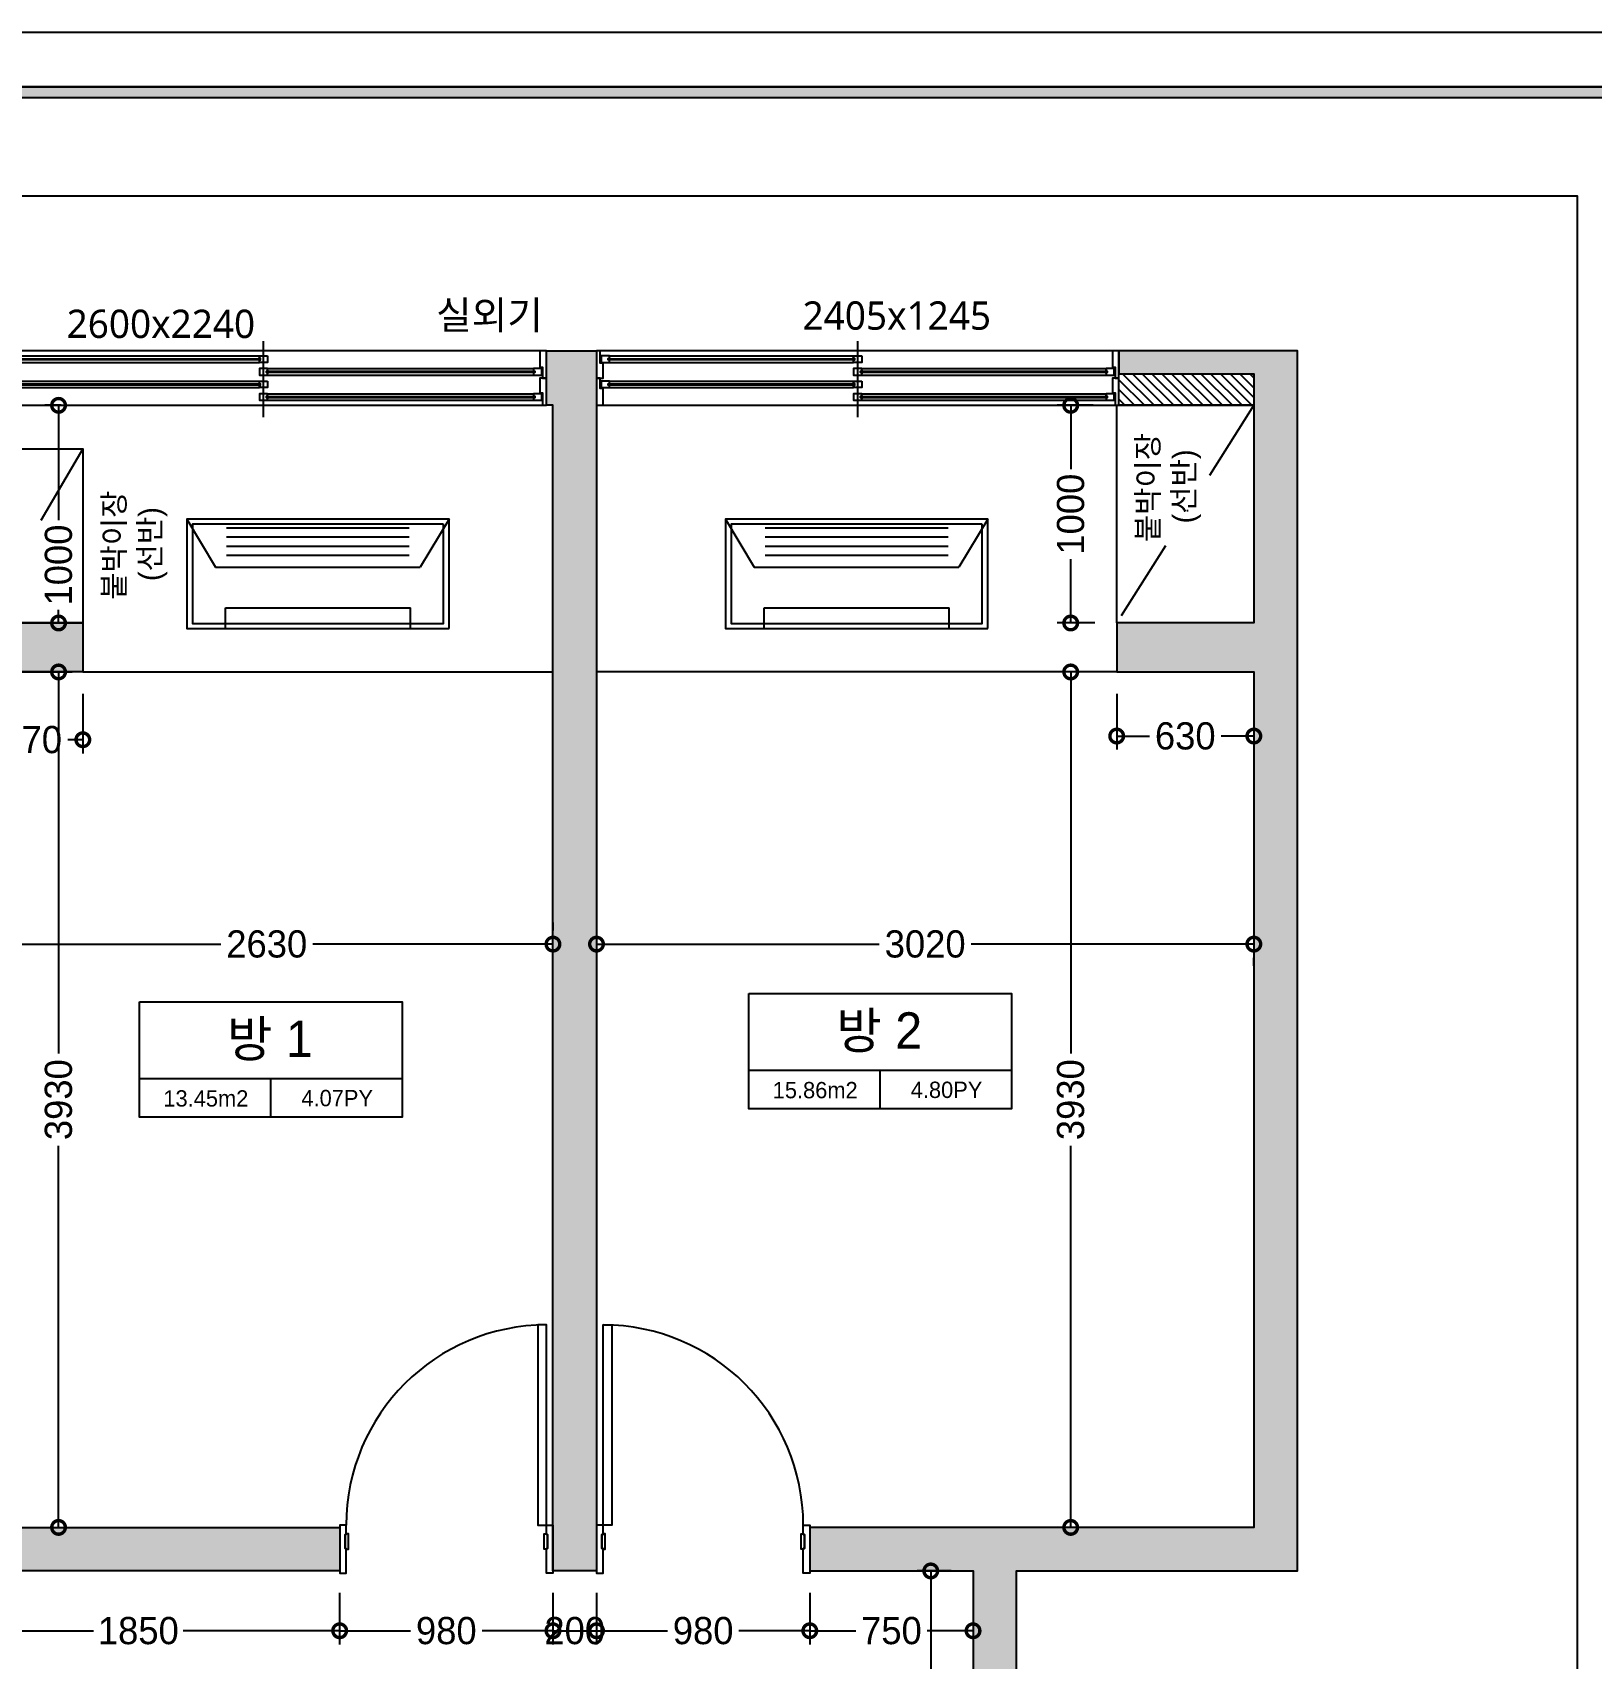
# Model space of a CAD drawing. Header units: millimetres. Extents: x 43335 to 261478, y -4312 to 41218.
# Drawn here: x 170352 to 177514, y 22275 to 29745 of the extents above; entities that cross this region are included whole.
import ezdxf
from ezdxf.enums import TextEntityAlignment as Align

# ---------------------------------------------------------------- set-up
doc = ezdxf.new("R2010")
doc.units = ezdxf.units.MM
doc.linetypes.add('CONT', pattern=[2, 1, 1])
doc.linetypes.add('DASHDOT', pattern=[25.4, 12.7, -6.35, 0, -6.35])
for name, color, linetype in [('0-ELC TEXT', 7, 'Continuous'), ('03-TEXT', 3, 'Continuous'), ('DIM', 7, 'Continuous'), ('EHP장비', 1, 'Continuous'), ('FORM(YOURNAME)-11', 1, 'Continuous'), ('P-门', 4, 'Continuous'), ('S-DIM', 7, 'Continuous'), ('TEX', 3, 'Continuous'), ('문자선', 3, 'Continuous'), ('벽1', 2, 'Continuous'), ('인테리어_가구_제작', 6, 'Continuous'), ('인테리어_기타', 8, 'Continuous'), ('인테리어_치수_내부', 8, 'Continuous'), ('인테리어_해치_벽체', 8, 'Continuous'), ('평면_가구', 6, 'Continuous')]:
    doc.layers.add(name, color=color, linetype=linetype)
doc.styles.add('YOURNAME', font='HANDotum.ttf')
doc.styles.add('넥슨고딕', font='HANDotum.ttf')
doc.styles.add('돋움', font='malgun.ttf')
doc.styles.add('스타일1', font='HANDotum.ttf')
doc.styles.add('코레일둥고', font='HANDotum.ttf')
doc.dimstyles.new('50', dxfattribs={"dimscale": 50, "dimtxt": 2.5, "dimasz": 2.5, "dimexe": 1.25, "dimexo": 2, "dimtad": 0, "dimdec": 0, "dimtxsty": '스타일1', "dimblk": 'DOTSMALL', "dimcen": 2.5, "dimclrd": 1, "dimclre": 1, "dimclrt": 2, "dimadec": 0, "dimazin": 0, "dimtfac": 1, "dimtdec": 0, "dimtix": 1, "dimtmove": 0, "dimatfit": 3, "dimldrblk": 'DOTSMALL', "dimfxl": 1.25, "dimarcsym": 0})

# ---------------------------------------------------------------- blocks, each defined once
blk = doc.blocks.new('FORM-ELEVATION')
at = {"layer": 'FORM(YOURNAME)-11'}
h = blk.add_hatch(color=256, dxfattribs=at)
h.dxf.hatch_style = 1
h.paths.add_polyline_path([(-10309, 35708), (71691, 35708), (71691, 35508), (-10309, 35508)])
h.paths.add_polyline_path([(-10309, -21492), (71691, -21492), (71691, -21692), (-10309, -21692)])
at = {"layer": 'Defpoints', "color": 158}
for points in [[(-10309, -21692), (71691, -21692), (71691, 35708), (-10309, 35708)], [(-8309, 33708), (61071, 33708), (61071, -19692), (-8309, -19692)]]:
    blk.add_lwpolyline(points, close=True, dxfattribs=at)
at = {"layer": 'FORM(YOURNAME)-11', "color": 250}
blk.add_lwpolyline([(-11309, -22692), (72691, -22692), (72691, 36708), (-11309, 36708)], close=True, dxfattribs=at)
at = {"layer": 'FORM(YOURNAME)-11'}
blk.add_lwpolyline([(-10309, 35708), (71691, 35708), (71691, 35508), (-10309, 35508)], close=True, dxfattribs=at)
at = {"layer": 'FORM(YOURNAME)-11', "color": 3, "style": 'YOURNAME'}
for tag, height, p in [('1', 451, (71041, -1219)), ('2', 451, (71041, -1863)), ('3', 451, (71041, -3150)), ('4', 451, (71041, -5081)), ('5', 515, (71041, -7398)), ('6', 515, (71041, -9650)), ('7', 515, (71041, -11903)), ('8', 515, (71041, -14155)), ('9', 515, (71041, -16408)), ('10', 515, (66791, -18596)), ('11', 515, (71041, -18660)), ('12', 515, (66791, -20848)), ('13', 515, (71041, -20848))]:
    blk.add_attdef(tag, text='', height=height, dxfattribs=at).set_placement(p, align=Align.MIDDLE_RIGHT)
blk = doc.blocks.new('_DOTSMALL')
at = {"color": 0, "linetype": 'ByBlock', "const_width": 0.5}
blk.add_lwpolyline([(-0.0625, 0, 1), (0.0625, 0, 1)], format="xyb", close=True, dxfattribs=at)
blk = doc.blocks.new('*D540')
at = {"layer": 'Defpoints', "color": 0, "transparency": 16777216}
for p in [(175121.6, 28032.4), (175325.5, 28032.4), (175332.9, 27032.4)]:
    blk.add_point(p, dxfattribs=at)
at = {"layer": 'S-DIM', "color": 1, "lineweight": -2, "transparency": 16777216}
for p, q in [((175225.5, 28032.4), (175059.1, 28032.4)), ((175121.6, 28032.4), (175121.6, 27738.4)), ((175121.6, 27032.4), (175121.6, 27326.4)), ((175232.9, 27032.4), (175059.1, 27032.4))]:
    blk.add_line(p, q, dxfattribs=at)
at = {"layer": 'S-DIM', "color": 1, "lineweight": -2, "transparency": 16777216, "xscale": 125, "yscale": 125, "zscale": 125}
for p, rotation in [((175121.6, 28032.4), 90), ((175121.6, 27032.4), 270)]:
    blk.add_blockref('_DOTSMALL', p, dxfattribs=dict(at, rotation=rotation))
at = {"layer": 'S-DIM', "color": 2, "transparency": 16777216, "insert": (175121.6, 27532.4), "char_height": 125, "attachment_point": 5, "rotation": 90, "style": '스타일1'}
blk.add_mtext('1000', dxfattribs=at)
blk = doc.blocks.new('*D541')
at = {"layer": 'Defpoints', "color": 0, "transparency": 16777216}
for p in [(172942.9, 25557.1), (172942.9, 25557.1), (175962.9, 25557.1)]:
    blk.add_point(p, dxfattribs=at)
at = {"layer": 'S-DIM', "color": 1, "lineweight": -2, "transparency": 16777216}
for p, q in [((172942.9, 25657.1), (172942.9, 25619.6)), ((172942.9, 25557.1), (174241.2, 25557.1)), ((175962.9, 25557.1), (174664.6, 25557.1)), ((175962.9, 25457.1), (175962.9, 25494.6))]:
    blk.add_line(p, q, dxfattribs=at)
at = {"layer": 'S-DIM', "color": 1, "lineweight": -2, "transparency": 16777216, "xscale": 125, "yscale": 125, "zscale": 125, "rotation": 180}
blk.add_blockref('_DOTSMALL', (172942.9, 25557.1), dxfattribs=at)
at = {"layer": 'S-DIM', "color": 1, "lineweight": -2, "transparency": 16777216, "xscale": 125, "yscale": 125, "zscale": 125}
blk.add_blockref('_DOTSMALL', (175962.9, 25557.1), dxfattribs=at)
at = {"layer": 'S-DIM', "color": 2, "transparency": 16777216, "insert": (174452.9, 25557.1), "char_height": 125, "attachment_point": 5, "style": '스타일1'}
blk.add_mtext('3020', dxfattribs=at)
blk = doc.blocks.new('*D526')
at = {"layer": 'Defpoints', "color": 0, "transparency": 16777216}
for p in [(175332.9, 26807.4), (175121.6, 22877.4), (175332.9, 22877.4)]:
    blk.add_point(p, dxfattribs=at)
at = {"layer": 'S-DIM', "color": 1, "lineweight": -2, "transparency": 16777216}
for p, q in [((175232.9, 26807.4), (175059.1, 26807.4)), ((175121.6, 26807.4), (175121.6, 25054.1)), ((175121.6, 22877.4), (175121.6, 24630.7)), ((175232.9, 22877.4), (175059.1, 22877.4))]:
    blk.add_line(p, q, dxfattribs=at)
at = {"layer": 'S-DIM', "color": 1, "lineweight": -2, "transparency": 16777216, "xscale": 125, "yscale": 125, "zscale": 125}
for p, rotation in [((175121.6, 26807.4), 90), ((175121.6, 22877.4), 270)]:
    blk.add_blockref('_DOTSMALL', p, dxfattribs=dict(at, rotation=rotation))
at = {"layer": 'S-DIM', "color": 2, "transparency": 16777216, "insert": (175121.6, 24842.4), "char_height": 125, "attachment_point": 5, "rotation": 90, "style": '스타일1'}
blk.add_mtext('3930', dxfattribs=at)
blk = doc.blocks.new('*D527')
at = {"layer": 'Defpoints', "color": 0, "transparency": 16777216}
for p in [(170471.4, 28032.4), (170582.9, 28032.4), (170582.9, 27032.4)]:
    blk.add_point(p, dxfattribs=at)
at = {"layer": 'S-DIM', "color": 1, "lineweight": -2, "transparency": 16777216}
for p, q in [((170482.9, 28032.4), (170408.9, 28032.4)), ((170471.4, 28032.4), (170471.4, 27504.6)), ((170471.4, 27032.4), (170471.4, 27092.6)), ((170482.9, 27032.4), (170408.9, 27032.4))]:
    blk.add_line(p, q, dxfattribs=at)
at = {"layer": 'S-DIM', "color": 1, "lineweight": -2, "transparency": 16777216, "xscale": 125, "yscale": 125, "zscale": 125}
for p, rotation in [((170471.4, 28032.4), 90), ((170471.4, 27032.4), 270)]:
    blk.add_blockref('_DOTSMALL', p, dxfattribs=dict(at, rotation=rotation))
at = {"layer": 'S-DIM', "color": 2, "transparency": 16777216, "insert": (170471.4, 27298.6), "char_height": 125, "attachment_point": 5, "rotation": 90, "style": '스타일1'}
blk.add_mtext('1000', dxfattribs=at)
blk = doc.blocks.new('*D528')
at = {"layer": 'Defpoints', "color": 0, "transparency": 16777216}
for p in [(170112.9, 26807.4), (170112.9, 22877.4), (170471.4, 22877.4)]:
    blk.add_point(p, dxfattribs=at)
at = {"layer": 'S-DIM', "color": 1, "lineweight": -2, "transparency": 16777216}
for p, q in [((170212.9, 26807.4), (170533.9, 26807.4)), ((170471.4, 26807.4), (170471.4, 25054.1)), ((170471.4, 22877.4), (170471.4, 24630.7)), ((170212.9, 22877.4), (170533.9, 22877.4))]:
    blk.add_line(p, q, dxfattribs=at)
at = {"layer": 'S-DIM', "color": 1, "lineweight": -2, "transparency": 16777216, "xscale": 125, "yscale": 125, "zscale": 125}
for p, rotation in [((170471.4, 26807.4), 90), ((170471.4, 22877.4), 270)]:
    blk.add_blockref('_DOTSMALL', p, dxfattribs=dict(at, rotation=rotation))
at = {"layer": 'S-DIM', "color": 2, "transparency": 16777216, "insert": (170471.4, 24842.4), "char_height": 125, "attachment_point": 5, "rotation": 90, "style": '스타일1'}
blk.add_mtext('3930', dxfattribs=at)
blk = doc.blocks.new('*D529')
at = {"layer": 'Defpoints', "color": 0, "transparency": 16777216}
for p in [(170112.9, 25557.1), (170112.9, 25557.1), (172742.9, 25557.1)]:
    blk.add_point(p, dxfattribs=at)
at = {"layer": 'S-DIM', "color": 1, "lineweight": -2, "transparency": 16777216}
for p, q in [((170112.9, 25657.1), (170112.9, 25619.6)), ((172742.9, 25657.1), (172742.9, 25619.6)), ((170112.9, 25557.1), (171216.6, 25557.1)), ((172742.9, 25557.1), (171639.3, 25557.1))]:
    blk.add_line(p, q, dxfattribs=at)
at = {"layer": 'S-DIM', "color": 1, "lineweight": -2, "transparency": 16777216, "xscale": 125, "yscale": 125, "zscale": 125, "rotation": 180}
blk.add_blockref('_DOTSMALL', (170112.9, 25557.1), dxfattribs=at)
at = {"layer": 'S-DIM', "color": 1, "lineweight": -2, "transparency": 16777216, "xscale": 125, "yscale": 125, "zscale": 125}
blk.add_blockref('_DOTSMALL', (172742.9, 25557.1), dxfattribs=at)
at = {"layer": 'S-DIM', "color": 2, "transparency": 16777216, "insert": (171427.9, 25557.1), "char_height": 125, "attachment_point": 5, "style": '스타일1'}
blk.add_mtext('2630', dxfattribs=at)
blk = doc.blocks.new('*D564')
at = {"layer": 'Defpoints', "color": 0, "transparency": 16777216}
for p in [(169912.9, 22677.4), (171762.9, 22677.4), (171762.9, 22402.5)]:
    blk.add_point(p, dxfattribs=at)
at = {"layer": 'S-DIM', "color": 1, "lineweight": -2, "transparency": 16777216}
for p, q in [((169912.9, 22577.4), (169912.9, 22340)), ((171762.9, 22577.4), (171762.9, 22340)), ((169912.9, 22402.5), (170631.9, 22402.5)), ((171762.9, 22402.5), (171043.9, 22402.5))]:
    blk.add_line(p, q, dxfattribs=at)
at = {"layer": 'S-DIM', "color": 1, "lineweight": -2, "transparency": 16777216, "xscale": 125, "yscale": 125, "zscale": 125, "rotation": 180}
blk.add_blockref('_DOTSMALL', (169912.9, 22402.5), dxfattribs=at)
at = {"layer": 'S-DIM', "color": 1, "lineweight": -2, "transparency": 16777216, "xscale": 125, "yscale": 125, "zscale": 125}
blk.add_blockref('_DOTSMALL', (171762.9, 22402.5), dxfattribs=at)
at = {"layer": 'S-DIM', "color": 2, "transparency": 16777216, "insert": (170837.9, 22402.5), "char_height": 125, "attachment_point": 5, "style": '스타일1'}
blk.add_mtext('1850', dxfattribs=at)
blk = doc.blocks.new('*D565')
at = {"layer": 'Defpoints', "color": 0, "transparency": 16777216}
for p in [(171762.9, 22677.4), (172742.9, 22677.4), (172742.9, 22402.5)]:
    blk.add_point(p, dxfattribs=at)
at = {"layer": 'S-DIM', "color": 1, "lineweight": -2, "transparency": 16777216}
for p, q in [((171762.9, 22577.4), (171762.9, 22340)), ((172742.9, 22577.4), (172742.9, 22340)), ((171762.9, 22402.5), (172088.7, 22402.5)), ((172742.9, 22402.5), (172417.2, 22402.5))]:
    blk.add_line(p, q, dxfattribs=at)
at = {"layer": 'S-DIM', "color": 1, "lineweight": -2, "transparency": 16777216, "xscale": 125, "yscale": 125, "zscale": 125, "rotation": 180}
blk.add_blockref('_DOTSMALL', (171762.9, 22402.5), dxfattribs=at)
at = {"layer": 'S-DIM', "color": 1, "lineweight": -2, "transparency": 16777216, "xscale": 125, "yscale": 125, "zscale": 125}
blk.add_blockref('_DOTSMALL', (172742.9, 22402.5), dxfattribs=at)
at = {"layer": 'S-DIM', "color": 2, "transparency": 16777216, "insert": (172252.9, 22402.5), "char_height": 125, "attachment_point": 5, "style": '스타일1'}
blk.add_mtext('980', dxfattribs=at)
blk = doc.blocks.new('*D566')
at = {"layer": 'Defpoints', "color": 0, "transparency": 16777216}
for p in [(172742.9, 22677.4), (172942.9, 22677.4), (172942.9, 22402.5)]:
    blk.add_point(p, dxfattribs=at)
at = {"layer": 'S-DIM', "color": 1, "lineweight": -2, "transparency": 16777216}
for p, q in [((172742.9, 22577.4), (172742.9, 22340)), ((172942.9, 22577.4), (172942.9, 22340)), ((172742.9, 22402.5), (172617.9, 22402.5)), ((172742.9, 22402.5), (172942.9, 22402.5)), ((172942.9, 22402.5), (173067.9, 22402.5))]:
    blk.add_line(p, q, dxfattribs=at)
at = {"layer": 'S-DIM', "color": 1, "lineweight": -2, "transparency": 16777216, "xscale": 125, "yscale": 125, "zscale": 125}
blk.add_blockref('_DOTSMALL', (172742.9, 22402.5), dxfattribs=at)
at = {"layer": 'S-DIM', "color": 1, "lineweight": -2, "transparency": 16777216, "xscale": 125, "yscale": 125, "zscale": 125, "rotation": 180}
blk.add_blockref('_DOTSMALL', (172942.9, 22402.5), dxfattribs=at)
at = {"layer": 'S-DIM', "color": 2, "transparency": 16777216, "insert": (172842.9, 22402.5), "char_height": 125, "attachment_point": 5, "style": '스타일1'}
blk.add_mtext('200', dxfattribs=at)
blk = doc.blocks.new('*D567')
at = {"layer": 'Defpoints', "color": 0, "transparency": 16777216}
for p in [(172942.9, 22677.4), (173922.9, 22677.4), (173922.9, 22402.5)]:
    blk.add_point(p, dxfattribs=at)
at = {"layer": 'S-DIM', "color": 1, "lineweight": -2, "transparency": 16777216}
for p, q in [((172942.9, 22577.4), (172942.9, 22340)), ((173922.9, 22577.4), (173922.9, 22340)), ((172942.9, 22402.5), (173268.7, 22402.5)), ((173922.9, 22402.5), (173597.2, 22402.5))]:
    blk.add_line(p, q, dxfattribs=at)
at = {"layer": 'S-DIM', "color": 1, "lineweight": -2, "transparency": 16777216, "xscale": 125, "yscale": 125, "zscale": 125, "rotation": 180}
blk.add_blockref('_DOTSMALL', (172942.9, 22402.5), dxfattribs=at)
at = {"layer": 'S-DIM', "color": 1, "lineweight": -2, "transparency": 16777216, "xscale": 125, "yscale": 125, "zscale": 125}
blk.add_blockref('_DOTSMALL', (173922.9, 22402.5), dxfattribs=at)
at = {"layer": 'S-DIM', "color": 2, "transparency": 16777216, "insert": (173432.9, 22402.5), "char_height": 125, "attachment_point": 5, "style": '스타일1'}
blk.add_mtext('980', dxfattribs=at)
blk = doc.blocks.new('*D568')
at = {"layer": 'Defpoints', "color": 0, "transparency": 16777216}
for p in [(173922.9, 22677.4), (174672.9, 22677.4), (174672.9, 22402.5)]:
    blk.add_point(p, dxfattribs=at)
at = {"layer": 'S-DIM', "color": 1, "lineweight": -2, "transparency": 16777216}
for p, q in [((173922.9, 22577.4), (173922.9, 22340)), ((174672.9, 22577.4), (174672.9, 22340)), ((173922.9, 22402.5), (174134.1, 22402.5)), ((174672.9, 22402.5), (174461.8, 22402.5))]:
    blk.add_line(p, q, dxfattribs=at)
at = {"layer": 'S-DIM', "color": 1, "lineweight": -2, "transparency": 16777216, "xscale": 125, "yscale": 125, "zscale": 125, "rotation": 180}
blk.add_blockref('_DOTSMALL', (173922.9, 22402.5), dxfattribs=at)
at = {"layer": 'S-DIM', "color": 1, "lineweight": -2, "transparency": 16777216, "xscale": 125, "yscale": 125, "zscale": 125}
blk.add_blockref('_DOTSMALL', (174672.9, 22402.5), dxfattribs=at)
at = {"layer": 'S-DIM', "color": 2, "transparency": 16777216, "insert": (174297.9, 22402.5), "char_height": 125, "attachment_point": 5, "style": '스타일1'}
blk.add_mtext('750', dxfattribs=at)
blk = doc.blocks.new('*D569')
at = {"layer": 'Defpoints', "color": 0, "transparency": 16777216}
for p in [(174672.9, 22677.4), (174478.7, 21318.4), (174672.9, 21318.4)]:
    blk.add_point(p, dxfattribs=at)
at = {"layer": 'S-DIM', "color": 1, "lineweight": -2, "transparency": 16777216}
for p, q in [((174572.9, 22677.4), (174416.2, 22677.4)), ((174478.7, 22677.4), (174478.7, 22204)), ((174478.7, 21318.4), (174478.7, 21791.8)), ((174572.9, 21318.4), (174416.2, 21318.4))]:
    blk.add_line(p, q, dxfattribs=at)
at = {"layer": 'S-DIM', "color": 1, "lineweight": -2, "transparency": 16777216, "xscale": 125, "yscale": 125, "zscale": 125}
for p, rotation in [((174478.7, 22677.4), 90), ((174478.7, 21318.4), 270)]:
    blk.add_blockref('_DOTSMALL', p, dxfattribs=dict(at, rotation=rotation))
at = {"layer": 'S-DIM', "color": 2, "transparency": 16777216, "insert": (174478.7, 21997.9), "char_height": 125, "attachment_point": 5, "rotation": 90, "style": '스타일1'}
blk.add_mtext('1359', dxfattribs=at)
blk = doc.blocks.new('ahsuehd')
at = {"layer": 'P-门', "ltscale": 15}
for p, q in [((55879, -11706.9), (55879, -11710.9)), ((57480.1, -11706.9), (57480.1, -11710.9)), ((58609, -11706.9), (58609, -11710.9)), ((55913.5, -11761.1), (55916.2, -11762.5)), ((55916.2, -11762.5), (55916.7, -11763.5)), ((55916.7, -11763.5), (55917.3, -11764.9)), ((57138.9, -11768.9), (57138.9, -11764.9)), ((58643.5, -11761.1), (58646.2, -11762.5)), ((58646.2, -11762.5), (58646.7, -11763.5)), ((58646.7, -11763.5), (58647.3, -11764.9)), ((59768.9, -11768.9), (59768.9, -11764.9)), ((55879, -11822.9), (55879, -11826.9)), ((55913.5, -11877.1), (55916.2, -11878.5)), ((57480.1, -11822.9), (57480.1, -11826.9)), ((58609, -11822.9), (58609, -11826.9)), ((58643.5, -11877.1), (58646.2, -11878.5)), ((55910, -11880.9), (55910, -11884.9)), ((55913.5, -11888.7), (55916.2, -11887.3)), ((55916.2, -11878.5), (55916.7, -11879.5)), ((55916.2, -11887.3), (55916.7, -11886.3)), ((55916.7, -11879.5), (55917.3, -11880.9)), ((55916.7, -11886.3), (55917.3, -11884.9)), ((57138.9, -11884.9), (57138.9, -11880.9)), ((58640, -11880.9), (58640, -11884.9)), ((58643.5, -11888.7), (58646.2, -11887.3)), ((58646.2, -11878.5), (58646.7, -11879.5)), ((58646.2, -11887.3), (58646.7, -11886.3)), ((58646.7, -11879.5), (58647.3, -11880.9)), ((58646.7, -11886.3), (58647.3, -11884.9)), ((59768.9, -11884.9), (59768.9, -11880.9))]:
    blk.add_line(p, q, dxfattribs=at)
for points in [[(55894.5, -11976.2), (55894.5, -11626.2)], [(58624.5, -11976.2), (58624.5, -11626.2)], [(57164.5, -11671), (54611.9, -11671)], [(54650.1, -11706.9), (55879, -11706.9)], [(54650.1, -11710.9), (55879, -11710.9)], [(54653.6, -11693.9), (55875.5, -11693.9)], [(54653.6, -11723.9), (55875.5, -11723.9)], [(55875.5, -11703.1), (55872.7, -11704.5), (55872.2, -11705.5), (55871.7, -11706.9)], [(55875.5, -11714.7), (55872.7, -11713.3), (55872.2, -11712.3), (55871.7, -11710.9)], [(57194.5, -11796), (57194.5, -11671), (57164.5, -11671), (57164.5, -11744.4), (57164.5, -11746.5), (57177, -11746.5), (57177, -11796), (57194.5, -11796)], [(57424.5, -11671), (57424.5, -11796), (57454.5, -11796), (57454.5, -11728), (57454.5, -11728), (57441.9, -11728), (57441.9, -11671), (57424.5, -11671)], [(59794.5, -11671), (57441.9, -11671)], [(57480.1, -11706.9), (58609, -11706.9)], [(57480.1, -11710.9), (58609, -11710.9)], [(57483.6, -11693.9), (58605.5, -11693.9)], [(57483.6, -11703.1), (57486.3, -11704.5), (57486.8, -11705.5), (57487.4, -11706.9)], [(57483.6, -11714.7), (57486.3, -11713.3), (57486.8, -11712.3), (57487.4, -11710.9)], [(57483.6, -11723.9), (58605.5, -11723.9)], [(58605.5, -11703.1), (58602.7, -11704.5), (58602.2, -11705.5), (58601.7, -11706.9)], [(58605.5, -11714.7), (58602.7, -11713.3), (58602.2, -11712.3), (58601.7, -11710.9)], [(59824.5, -11796), (59824.5, -11671), (59794.5, -11671), (59794.5, -11744.4), (59794.5, -11746.5), (59807, -11746.5), (59807, -11796), (59824.5, -11796)], [(55910, -11764.9), (57138.9, -11764.9)], [(55910, -11768.9), (57138.9, -11768.9)], [(55913.5, -11751.9), (57135.4, -11751.9)], [(55913.5, -11772.7), (55916.2, -11771.3), (55916.7, -11770.3), (55917.3, -11768.9)], [(55913.5, -11781.9), (57135.4, -11781.9)], [(57135.4, -11761.1), (57132.7, -11762.5), (57132.1, -11763.5), (57131.6, -11764.9)], [(57135.4, -11772.7), (57132.7, -11771.3), (57132.1, -11770.3), (57131.6, -11768.9)], [(57424.5, -11796), (57424.5, -11921), (57454.5, -11921), (57454.5, -11864.1), (57454.5, -11844), (57441.9, -11844), (57441.9, -11796), (57424.5, -11796)], [(58640, -11764.9), (59768.9, -11764.9)], [(58640, -11768.9), (59768.9, -11768.9)], [(58643.5, -11751.9), (59765.4, -11751.9)], [(58643.5, -11772.7), (58646.2, -11771.3), (58646.7, -11770.3), (58647.3, -11768.9)], [(58643.5, -11781.9), (59765.4, -11781.9)], [(59765.4, -11761.1), (59762.7, -11762.5), (59762.1, -11763.5), (59761.6, -11764.9)], [(59765.4, -11772.7), (59762.7, -11771.3), (59762.1, -11770.3), (59761.6, -11768.9)], [(54650.1, -11822.9), (55879, -11822.9)], [(54650.1, -11826.9), (55879, -11826.9)], [(54653.6, -11809.9), (55875.5, -11809.9)], [(54653.6, -11839.9), (55875.5, -11839.9)], [(55875.5, -11819.1), (55872.7, -11820.5), (55872.2, -11821.5), (55871.7, -11822.9)], [(55875.5, -11830.7), (55872.7, -11829.3), (55872.2, -11828.3), (55871.7, -11826.9)], [(55913.5, -11867.9), (57135.4, -11867.9)], [(57135.4, -11877.1), (57132.7, -11878.5), (57132.1, -11879.5), (57131.6, -11880.9)], [(57480.1, -11822.9), (58609, -11822.9)], [(57480.1, -11826.9), (58609, -11826.9)], [(57483.6, -11809.9), (58605.5, -11809.9)], [(57483.6, -11819.1), (57486.3, -11820.5), (57486.8, -11821.5), (57487.4, -11822.9)], [(57483.6, -11830.7), (57486.3, -11829.3), (57486.8, -11828.3), (57487.4, -11826.9)], [(57483.6, -11839.9), (58605.5, -11839.9)], [(58605.5, -11819.1), (58602.7, -11820.5), (58602.2, -11821.5), (58601.7, -11822.9)], [(58605.5, -11830.7), (58602.7, -11829.3), (58602.2, -11828.3), (58601.7, -11826.9)], [(58643.5, -11867.9), (59765.4, -11867.9)], [(59765.4, -11877.1), (59762.7, -11878.5), (59762.1, -11879.5), (59761.6, -11880.9)], [(54624.5, -11921), (57177, -11921)], [(55910, -11880.9), (57138.9, -11880.9)], [(55910, -11884.9), (57138.9, -11884.9)], [(55913.5, -11897.9), (57135.4, -11897.9)], [(57135.4, -11888.7), (57132.7, -11887.3), (57132.1, -11886.3), (57131.6, -11884.9)], [(57454.5, -11921), (59807, -11921)], [(58640, -11880.9), (59768.9, -11880.9)], [(58640, -11884.9), (59768.9, -11884.9)], [(58643.5, -11897.9), (59765.4, -11897.9)], [(59765.4, -11888.7), (59762.7, -11887.3), (59762.1, -11886.3), (59761.6, -11884.9)]]:
    blk.add_lwpolyline(points, dxfattribs=at)
for points in [[(55913.5, -11693.9), (55913.5, -11723.9), (55875.5, -11723.9), (55875.5, -11713.9), (55881, -11712.1), (55881, -11705.7), (55875.5, -11703.9), (55875.5, -11693.9)], [(57445.6, -11693.9), (57445.6, -11723.9), (57483.6, -11723.9), (57483.6, -11713.9), (57478, -11712.1), (57478, -11705.7), (57483.6, -11703.9), (57483.6, -11693.9)], [(58643.5, -11693.9), (58643.5, -11723.9), (58605.5, -11723.9), (58605.5, -11713.9), (58611, -11712.1), (58611, -11705.7), (58605.5, -11703.9), (58605.5, -11693.9)], [(55913.5, -11771.9), (55907.9, -11770.1), (55907.9, -11763.7), (55913.5, -11761.9), (55913.5, -11751.9), (55875.5, -11751.9), (55875.5, -11781.9), (55913.5, -11781.9)], [(57173.4, -11781.9), (57173.4, -11751.9), (57135.4, -11751.9), (57135.4, -11761.9), (57140.9, -11763.7), (57140.9, -11770.1), (57135.4, -11771.9), (57135.4, -11781.9)], [(57194.5, -11921), (57194.5, -11796), (57164.5, -11796), (57164.5, -11861.9), (57164.5, -11864), (57177, -11864), (57177, -11921)], [(58643.5, -11771.9), (58637.9, -11770.1), (58637.9, -11763.7), (58643.5, -11761.9), (58643.5, -11751.9), (58605.5, -11751.9), (58605.5, -11781.9), (58643.5, -11781.9)], [(59803.4, -11781.9), (59803.4, -11751.9), (59765.4, -11751.9), (59765.4, -11761.9), (59770.9, -11763.7), (59770.9, -11770.1), (59765.4, -11771.9), (59765.4, -11781.9)], [(59824.5, -11921), (59824.5, -11796), (59794.5, -11796), (59794.5, -11861.9), (59794.5, -11864), (59807, -11864), (59807, -11921)], [(55913.5, -11809.9), (55913.5, -11839.9), (55875.5, -11839.9), (55875.5, -11829.9), (55881, -11828.1), (55881, -11821.7), (55875.5, -11819.9), (55875.5, -11809.9)], [(55913.5, -11887.9), (55907.9, -11886.1), (55907.9, -11879.7), (55913.5, -11877.9), (55913.5, -11867.9), (55875.5, -11867.9), (55875.5, -11897.9), (55913.5, -11897.9)], [(57173.4, -11897.9), (57173.4, -11867.9), (57135.4, -11867.9), (57135.4, -11877.9), (57140.9, -11879.7), (57140.9, -11886.1), (57135.4, -11887.9), (57135.4, -11897.9)], [(57445.6, -11809.9), (57445.6, -11839.9), (57483.6, -11839.9), (57483.6, -11829.9), (57478, -11828.1), (57478, -11821.7), (57483.6, -11819.9), (57483.6, -11809.9)], [(58643.5, -11809.9), (58643.5, -11839.9), (58605.5, -11839.9), (58605.5, -11829.9), (58611, -11828.1), (58611, -11821.7), (58605.5, -11819.9), (58605.5, -11809.9)], [(58643.5, -11887.9), (58637.9, -11886.1), (58637.9, -11879.7), (58643.5, -11877.9), (58643.5, -11867.9), (58605.5, -11867.9), (58605.5, -11897.9), (58643.5, -11897.9)], [(59803.4, -11897.9), (59803.4, -11867.9), (59765.4, -11867.9), (59765.4, -11877.9), (59770.9, -11879.7), (59770.9, -11886.1), (59765.4, -11887.9), (59765.4, -11897.9)], [(57154.5, -16146), (57154.5, -17066), (57194.5, -17066), (57194.5, -16146)], [(57494.5, -16146), (57494.5, -17066), (57454.5, -17066), (57454.5, -16146)], [(56274.5, -17066), (56244.5, -17066), (56244.5, -17286), (56274.5, -17286), (56274.5, -17173), (56269.5, -17173), (56269.5, -17109), (56274.5, -17109)], [(56274.5, -17109), (56269.5, -17109), (56269.5, -17173), (56274.5, -17173), (56274.5, -17176), (56284.5, -17176), (56284.5, -17106), (56274.5, -17106)], [(57194.5, -17109), (57199.5, -17109), (57199.5, -17173), (57194.5, -17173), (57194.5, -17176), (57184.5, -17176), (57184.5, -17106), (57194.5, -17106)], [(57194.5, -17066), (57224.5, -17066), (57224.5, -17286), (57194.5, -17286), (57194.5, -17173), (57199.5, -17173), (57199.5, -17109), (57194.5, -17109)], [(57454.5, -17066), (57424.5, -17066), (57424.5, -17286), (57454.5, -17286), (57454.5, -17173), (57449.5, -17173), (57449.5, -17109), (57454.5, -17109)], [(57454.5, -17109), (57449.5, -17109), (57449.5, -17173), (57454.5, -17173), (57454.5, -17176), (57464.5, -17176), (57464.5, -17106), (57454.5, -17106)], [(58374.5, -17109), (58379.5, -17109), (58379.5, -17173), (58374.5, -17173), (58374.5, -17176), (58364.5, -17176), (58364.5, -17106), (58374.5, -17106)], [(58374.5, -17066), (58404.5, -17066), (58404.5, -17286), (58374.5, -17286), (58374.5, -17173), (58379.5, -17173), (58379.5, -17109), (58374.5, -17109)]]:
    blk.add_lwpolyline(points, close=True, dxfattribs=at)
for centre, start, end in [((57194.5, -17066), 90, 180), ((57454.5, -17066), 360, 90)]:
    blk.add_arc(centre, 920, start, end, dxfattribs=at)
blk = doc.blocks.new('wkrdms')
at = {"layer": 'TEX', "color": 240, "true_color": 0xed1f24}
blk.add_lwpolyline([(124696.8, 19078.4), (124696.8, 18618.4), (123546.8, 18618.4), (123546.8, 19078.4)], close=True, dxfattribs=at)
at = {"layer": '인테리어_치수_내부'}
for points in [[(124724.3, 18597.4), (124724.3, 19099.4), (123519.3, 19099.4), (123519.3, 18597.4), (124724.3, 18597.4)], [(123519.3, 19099.4), (123651.8, 18878.4)], [(123702, 19060.1), (124541.6, 19060.1)], [(124724.3, 19099.4), (124591.7, 18878.4)], [(123702, 19017.9), (124541.6, 19017.9)], [(123702, 18975.8), (124541.6, 18975.8)], [(123702, 18933.7), (124541.6, 18933.7)], [(123651.8, 18878.4), (124591.7, 18878.4)], [(123696.6, 18597.4), (123696.6, 18692)], [(123696.6, 18692), (124547, 18692)], [(124547, 18597.4), (124547, 18692)]]:
    blk.add_lwpolyline(points, dxfattribs=at)
blk = doc.blocks.new('aheishxsdfe')
at = {"layer": '벽1'}
for points in [[(54394.5, 46808.8), (53944.5, 46808.8), (53944.5, 47053.8), (54394.5, 47053.8), (54394.5, 48718.4), (54594.5, 48718.4), (54594.5, 47032.4), (55064.5, 47032.4), (55064.5, 46807.4), (54594.5, 46807.4), (54594.5, 42877.4), (56244.5, 42877.4), (56244.5, 42677.4), (54394.5, 42677.4)], [(57424.5, 42677.4), (57224.5, 42677.4), (57224.5, 48032.4), (57194.5, 48032.4), (57194.5, 48282.4), (57424.5, 48282.4)]]:
    blk.add_lwpolyline(points, close=True, dxfattribs=at)
blk.add_lwpolyline([(59354.5, 38984.3), (59354.5, 42677.4), (60644.5, 42677.4), (60644.5, 48282.4), (59824.5, 48282.4), (59824.5, 48177.4), (60444.5, 48177.4), (60444.5, 47032.4), (59814.5, 47032.4), (59814.5, 46807.4), (60444.5, 46807.4), (60444.5, 42877.4), (58404.5, 42877.4), (58404.5, 42677.4), (59154.5, 42677.4), (59154.5, 41318.4)], dxfattribs=at)
blk = doc.blocks.new('sheisxefavb')
at = {"layer": '인테리어_해치_벽체'}
h = blk.add_hatch(color=256, dxfattribs=at)
h.dxf.hatch_style = 1
h.paths.add_polyline_path([(151722.9, -861.6), (151722.9, -1141.6), (152672.9, -1141.6), (152672.9, -1216.6), (152782.9, -1216.6), (152782.9, -1344.1), (152982.9, -1344.1), (152982.9, -1015.7), (152872.9, -1015.7), (152872.9, 2677.4), (154162.9, 2677.4), (154162.9, 8282.4), (153342.9, 8282.4), (153342.9, 8177.4), (153962.9, 8177.4), (153962.9, 7032.4), (153332.9, 7032.4), (153332.9, 6807.4), (153962.9, 6807.4), (153962.9, 2877.4), (151922.9, 2877.4), (151922.9, 2677.4), (152672.9, 2677.4), (152672.9, 1318.4), (151372.9, 1318.4), (151372.9, 1118.4), (152672.9, 1118.4), (152672.9, -661.6), (150472.9, -661.6), (150472.9, 1118.4), (150572.9, 1118.4), (150572.9, 1318.4), (150272.9, 1318.4), (150272.9, -661.6), (149917.9, -661.6), (149917.9, -861.6)])
h.paths.add_polyline_path([(142982.9, 8718.4), (143182.9, 8718.4), (143182.9, 8053.4), (142982.9, 8053.4)])
h.paths.add_polyline_path([(139672.9, 8153.4), (139672.9, 8053.4), (138772.9, 8053.4), (138772.9, 7032.4), (140082.9, 7032.4), (140082.9, 6807.4), (138772.9, 6807.4), (138772.9, 158.4), (139572.9, 158.4), (139572.9, -41.6), (138772.9, -41.6), (138772.9, -1341.6), (139122.9, -1341.6), (139122.9, -2471.6), (139447.9, -2471.6), (139447.9, -2671.6), (138922.9, -2671.6), (138922.9, -1541.6), (138572.9, -1541.6), (138572.9, 8153.4)])
h.paths.add_polyline_path([(140472.9, 368.4), (140472.9, -2471.6), (140937.9, -2471.6), (140937.9, -2671.6), (140472.9, -2671.6), (140475, -4102.7), (141272.9, -4102.7), (141272.9, -4302.7), (140272.9, -4302.6), (140272.9, -2671.6), (139947.9, -2671.6), (139947.9, -2471.6), (140272.9, -2471.6), (140272.9, 368.4)])
h.paths.add_polyline_path([(140272.9, 1068.4), (140272.9, 1318.4), (141802.9, 1318.4), (141802.9, 2668.4), (140127.9, 2668.4), (140127.9, 2868.4), (142002.9, 2868.4), (142002.9, 1318.4), (142442.9, 1318.4), (142442.9, 1118.4), (140472.9, 1118.4), (140472.9, 1068.4)])
h.paths.add_polyline_path([(152982.9, -2344.1), (152982.9, -2671.6), (152083.1, -2671.6), (152083.1, -2471.6), (152782.9, -2471.6), (152782.9, -2344.1)])
h.paths.add_polyline_path([(149083.1, -2471.6), (149083.1, -4301.6), (148282.9, -4301.6), (148282.9, -4101.6), (148883.1, -4101.6), (148883.1, -2671.6), (148282.9, -2671.6), (148282.9, 1318.4), (148482.9, 1318.4), (148482.9, -2471.6)])
h.paths.add_polyline_path([(145512.9, -2471.6), (146282.9, -2471.7), (146282.9, -2671.5), (145512.9, -2671.5)])
h.paths.add_polyline_path([(145012.9, -2671.5), (144433.1, -2671.5), (144433.1, -3201.6), (143663.1, -3201.6), (143663.1, -4201.6), (144582.9, -4201.6), (144582.9, -4061.6), (144682.9, -4061.6), (144682.9, -4301.6), (143472.9, -4302.7), (143472.9, 1118.4), (143422.9, 1118.4), (143422.9, 1318.4), (145842.9, 1318.4), (145842.9, 1118.4), (143672.9, 1118.4), (143672.9, -2471.6), (145012.9, -2471.6)])
h.paths.add_polyline_path([(150942.9, 2677.4), (150742.9, 2677.4), (150742.9, 8032.4), (150712.9, 8032.4), (150712.9, 8282.4), (150942.9, 8282.4)], flags=17)
h.paths.add_polyline_path([(147912.9, 6808.8), (147462.9, 6808.8), (147462.9, 7053.8), (147912.9, 7053.8), (147912.9, 8718.4), (148112.9, 8718.4), (148112.9, 7032.4), (148582.9, 7032.4), (148582.9, 6807.4), (148112.9, 6807.4), (148112.9, 2877.4), (149762.9, 2877.4), (149762.9, 2677.4), (147912.9, 2677.4)])
h.paths.add_polyline_path([(142982.9, 7032.4), (142982.9, 7353.4), (143182.9, 7353.4), (143182.9, 7053.8), (143632.9, 7053.8), (143632.9, 6808.8), (143182.9, 6808.8), (143182.9, 2668.4), (142982.9, 2668.4), (142982.9, 6807.4), (142582.9, 6807.4), (142582.9, 7032.4)])
at = {"layer": 'DIM'}
blk.add_blockref('aheishxsdfe', (93518.5, -40000), dxfattribs=at)
blk = doc.blocks.new('suegusiexbsdifs')
at = {"layer": '인테리어_해치_벽체'}
h = blk.add_hatch(dxfattribs=at)
h.set_pattern_fill('ANSI31', color=256, scale=10, angle=450)
h.paths.add_polyline_path([(139122.9, -1341.6), (139722.9, -1341.6), (139722.9, -1411.6), (139122.9, -1411.6)])
h.paths.add_polyline_path([(138772.9, -1341.6), (138772.9, -736.6), (138902.9, -736.6), (138902.9, -1341.6)])
h.paths.add_polyline_path([(140227.9, 6807.4), (140227.9, 3768.4), (140127.9, 3768.4), (140127.9, 6807.4)])
edge = h.paths.add_edge_path()
edge.add_arc((147512.9, 3177.4), 500, 180, 270)
edge.add_line((147512.9, 2677.4), (147912.9, 2677.4))
edge.add_line((147912.9, 2677.4), (147912.9, 2777.4))
edge.add_line((147912.9, 2777.4), (147512.9, 2777.4))
edge.add_arc((147512.9, 3177.4), 400, 180, 270, ccw=False)
edge.add_line((147112.9, 3177.4), (147012.9, 3177.4))
edge = h.paths.add_edge_path()
edge.add_arc((147512.9, 3777.4), 500, 90, 180, ccw=False)
edge.add_line((147512.9, 4277.4), (147912.9, 4277.4))
edge.add_line((147912.9, 4277.4), (147912.9, 4177.4))
edge.add_line((147912.9, 4177.4), (147512.9, 4177.4))
edge.add_arc((147512.9, 3777.4), 400, 90, 180)
edge.add_line((147112.9, 3777.4), (147012.9, 3777.4))
h.paths.add_polyline_path([(148482.9, 1318.4), (148832.9, 1318.4), (148832.9, 1218.4), (148482.9, 1218.4)])
h.paths.add_polyline_path([(149782.9, 1318.4), (150272.9, 1318.4), (150272.9, 1218.4), (149782.9, 1218.4)])
h.paths.add_polyline_path([(148482.9, -661.6), (148832.9, -661.6), (148832.9, -861.6), (148482.9, -861.6)])
h.paths.add_polyline_path([(149782.9, -661.6), (149917.9, -661.6), (149917.9, -861.6), (149782.9, -861.6)])
h.paths.add_polyline_path([(151922.9, -661.6), (151922.9, 68.4), (151852.9, 68.4), (151852.9, -661.6)])
h.paths.add_polyline_path([(151852.9, -661.6), (151147.9, -661.6), (151147.9, -531.6), (151852.9, -531.6)])
h.paths.add_polyline_path([(153342.9, 8177.4), (153962.9, 8177.4), (153962.9, 8032.4), (153342.9, 8032.4)])
at = {"layer": '문자선'}
blk.add_lwpolyline([(153342.9, 8177.4), (153962.9, 8177.4), (153962.9, 8032.4), (153342.9, 8032.4)], close=True, dxfattribs=at)
blk = doc.blocks.new('*D674')
at = {"layer": 'Defpoints', "color": 0, "transparency": 16777216}
for p in [(175332.9, 26807.4), (175962.9, 26807.4), (175962.9, 26513)]:
    blk.add_point(p, dxfattribs=at)
at = {"layer": 'S-DIM', "color": 1, "lineweight": -2, "transparency": 16777216}
for p, q in [((175332.9, 26707.4), (175332.9, 26450.5)), ((175962.9, 26707.4), (175962.9, 26450.5)), ((175332.9, 26513), (175483.6, 26513)), ((175962.9, 26513), (175812.3, 26513))]:
    blk.add_line(p, q, dxfattribs=at)
at = {"layer": 'S-DIM', "color": 1, "lineweight": -2, "transparency": 16777216, "xscale": 125, "yscale": 125, "zscale": 125, "rotation": 180}
blk.add_blockref('_DOTSMALL', (175332.9, 26513), dxfattribs=at)
at = {"layer": 'S-DIM', "color": 1, "lineweight": -2, "transparency": 16777216, "xscale": 125, "yscale": 125, "zscale": 125}
blk.add_blockref('_DOTSMALL', (175962.9, 26513), dxfattribs=at)
at = {"layer": 'S-DIM', "color": 2, "transparency": 16777216, "insert": (175647.9, 26513), "char_height": 125, "attachment_point": 5, "style": '스타일1'}
blk.add_mtext('630', dxfattribs=at)
blk = doc.blocks.new('*D675')
at = {"layer": 'Defpoints', "color": 0, "transparency": 16777216}
for p in [(170112.9, 26807.4), (170582.9, 26807.4), (170582.9, 26496)]:
    blk.add_point(p, dxfattribs=at)
at = {"layer": 'S-DIM', "color": 1, "lineweight": -2, "transparency": 16777216}
for p, q in [((170112.9, 26707.4), (170112.9, 26433.5)), ((170582.9, 26707.4), (170582.9, 26433.5)), ((170112.9, 26496), (170182.2, 26496)), ((170582.9, 26496), (170513.7, 26496))]:
    blk.add_line(p, q, dxfattribs=at)
at = {"layer": 'S-DIM', "color": 1, "lineweight": -2, "transparency": 16777216, "xscale": 125, "yscale": 125, "zscale": 125, "rotation": 180}
blk.add_blockref('_DOTSMALL', (170112.9, 26496), dxfattribs=at)
at = {"layer": 'S-DIM', "color": 1, "lineweight": -2, "transparency": 16777216, "xscale": 125, "yscale": 125, "zscale": 125}
blk.add_blockref('_DOTSMALL', (170582.9, 26496), dxfattribs=at)
at = {"layer": 'S-DIM', "color": 2, "transparency": 16777216, "insert": (170347.9, 26496), "char_height": 125, "attachment_point": 5, "style": '스타일1'}
blk.add_mtext('470', dxfattribs=at)

msp = doc.modelspace()

# ---------------------------------------------------------------- linework, layer by layer
at = {"layer": '인테리어_가구_제작', "color": 1, "linetype": 'DASHDOT', "ltscale": 30}
for points in [[(175962.9, 28032.4), (175332.9, 27032.4)], [(170582.9, 27832.4), (170112.9, 27032.4)]]:
    msp.add_lwpolyline(points, dxfattribs=at)
at = {"layer": '인테리어_가구_제작', "color": 8, "linetype": 'CONT', "ltscale": 200}
for points in [[(170582.9, 26807.4), (172742.9, 26807.4)], [(175332.9, 26807.4), (172942.9, 26807.4)]]:
    msp.add_lwpolyline(points, dxfattribs=at)
at = {"layer": '인테리어_기타', "color": 152, "true_color": 0x2776bb}
for p, q in [((174246.6, 24799.9), (174246.6, 24976.8)), ((171447.1, 24761.9), (171447.1, 24938.8))]:
    msp.add_line(p, q, dxfattribs=at)
for points in [[(173643, 25330.5), (174850.2, 25330.5), (174850.2, 24976.8), (173643, 24976.8)], [(170843.5, 25292.6), (172050.7, 25292.6), (172050.7, 24938.8), (170843.5, 24938.8)]]:
    msp.add_lwpolyline(points, close=True, dxfattribs=at)
for points in [[(174850.2, 24976.8), (174850.2, 24799.9), (173643, 24799.9), (173643, 24976.8)], [(172050.7, 24938.8), (172050.7, 24761.9), (170843.5, 24761.9), (170843.5, 24938.8)]]:
    msp.add_lwpolyline(points, dxfattribs=at)
at = {"layer": '평면_가구'}
for points in [[(175332.9, 28032.4), (175962.9, 28032.4), (175962.9, 27032.4), (175332.9, 27032.4)], [(170112.9, 27832.4), (170582.9, 27832.4), (170582.9, 27032.4), (170112.9, 27032.4)]]:
    msp.add_lwpolyline(points, close=True, dxfattribs=at)

# ---------------------------------------------------------------- block references
at = {"color": 20}
for p in [(47541.2, 8410.1), (50016.2, 8410.1)]:
    msp.add_blockref('wkrdms', p, dxfattribs=at)
at = {"layer": 'DIM'}
for name, p in [('ahsuehd', (115518.5, 39953.5)), ('sheisxefavb', (22000, 20000)), ('suegusiexbsdifs', (22000, 20000))]:
    msp.add_blockref(name, p, dxfattribs=at)
at = {"layer": '인테리어_가구_제작', "color": 8, "linetype": 'CONT', "ltscale": 200, "xscale": 0.25, "yscale": 0.25, "zscale": 0.25}
msp.add_blockref('FORM-ELEVATION', (162180.1, 20568.1), dxfattribs=at)

# ---------------------------------------------------------------- texts
at = {"layer": '0-ELC TEXT', "style": '코레일둥고'}
for s, p in [('붙박이장', (175525.3, 27403.8)), ('(선반)', (175690.4, 27489.8)), ('붙박이장', (170775.5, 27138.8)), ('(선반)', (170940.5, 27224.8))]:
    msp.add_text(s, height=100, rotation=90, dxfattribs=at).set_placement(p)
at = {"layer": '03-TEXT'}
for s, height, style, p in [('방 2', 166.67, '코레일둥고', (174241.7, 25077.1)), ('방 1', 166.67, '코레일둥고', (171442.2, 25039.1)), ('13.45m2', 75, '넥슨고딕', (171148.1, 24810.8)), ('4.07PY', 75, '넥슨고딕', (171751.6, 24812.2)), ('15.86m2', 75, '넥슨고딕', (173947.6, 24848.8)), ('4.80PY', 75, '넥슨고딕', (174551.1, 24850.2))]:
    msp.add_text(s, height=height, dxfattribs=dict(at, style=style)).set_placement(p, align=Align.CENTER)
at = {"layer": 'EHP장비', "insert": (172696.2, 28512.5), "char_height": 130.2, "attachment_point": 3, "style": '돋움'}
msp.add_mtext_dynamic_manual_height_columns('실외기', width=1361.317, gutter_width=276.6, heights=[390.6], dxfattribs=at)
at = {"layer": '인테리어_기타', "color": 152, "true_color": 0x2776bb, "char_height": 130.2, "attachment_point": 3, "style": '돋움'}
for s, insert in [('2600x2240', (171374.4, 28471.9)), ('2405x1245', (174755.5, 28510))]:
    msp.add_mtext_dynamic_manual_height_columns(s, width=1361.317, gutter_width=276.6, heights=[390.6], dxfattribs=dict(at, insert=insert))

# ---------------------------------------------------------------- dimensions: what is measured, and where the dimension line sits
at = {"layer": 'S-DIM'}
dim = msp.add_linear_dim(base=(170471.4, 28032.4), p1=(170582.9, 27032.4), p2=(170582.9, 28032.4), angle=90, dimstyle='50', dxfattribs=at)
dim.commit()
dim.dimension.update_dxf_attribs({"geometry": '*D527', "text_midpoint": (170471.4, 27298.6), "dimtype": 160})
for base, p1, p2, angle, picture, middle in [((175121.6, 28032.4), (175332.9, 27032.4), (175325.5, 28032.4), 90, '*D540', (175121.6, 27532.4)), ((170471.4, 22877.4), (170112.9, 26807.4), (170112.9, 22877.4), 90, '*D528', (170471.4, 24842.4)), ((175121.6, 22877.4), (175332.9, 26807.4), (175332.9, 22877.4), 90, '*D526', (175121.6, 24842.4)), ((170112.9, 25557.1), (172742.9, 25557.1), (170112.9, 25557.1), 180, '*D529', (171427.9, 25557.1)), ((172942.9, 25557.1), (175962.9, 25557.1), (172942.9, 25557.1), 180, '*D541', (174452.9, 25557.1)), ((174478.7, 21318.4), (174672.9, 22677.4), (174672.9, 21318.4), 90, '*D569', (174478.7, 21997.9))]:
    dim = msp.add_linear_dim(base=base, p1=p1, p2=p2, angle=angle, dimstyle='50', dxfattribs=at)
    dim.commit()
    dim.dimension.update_dxf_attribs({"geometry": picture, "text_midpoint": middle})
for base, p1, p2, picture, middle in [((170582.9, 26496), (170112.9, 26807.4), (170582.9, 26807.4), '*D675', (170347.9, 26496)), ((175962.9, 26513), (175332.9, 26807.4), (175962.9, 26807.4), '*D674', (175647.9, 26513)), ((171762.9, 22402.5), (169912.9, 22677.4), (171762.9, 22677.4), '*D564', (170837.9, 22402.5)), ((172742.9, 22402.5), (171762.9, 22677.4), (172742.9, 22677.4), '*D565', (172252.9, 22402.5)), ((172942.9, 22402.5), (172742.9, 22677.4), (172942.9, 22677.4), '*D566', (172842.9, 22402.5)), ((173922.9, 22402.5), (172942.9, 22677.4), (173922.9, 22677.4), '*D567', (173432.9, 22402.5)), ((174672.9, 22402.5), (173922.9, 22677.4), (174672.9, 22677.4), '*D568', (174297.9, 22402.5))]:
    dim = msp.add_linear_dim(base=base, p1=p1, p2=p2, dimstyle='50', dxfattribs=at)
    dim.commit()
    dim.dimension.update_dxf_attribs({"geometry": picture, "text_midpoint": middle})

doc.saveas('drawing.dxf')
